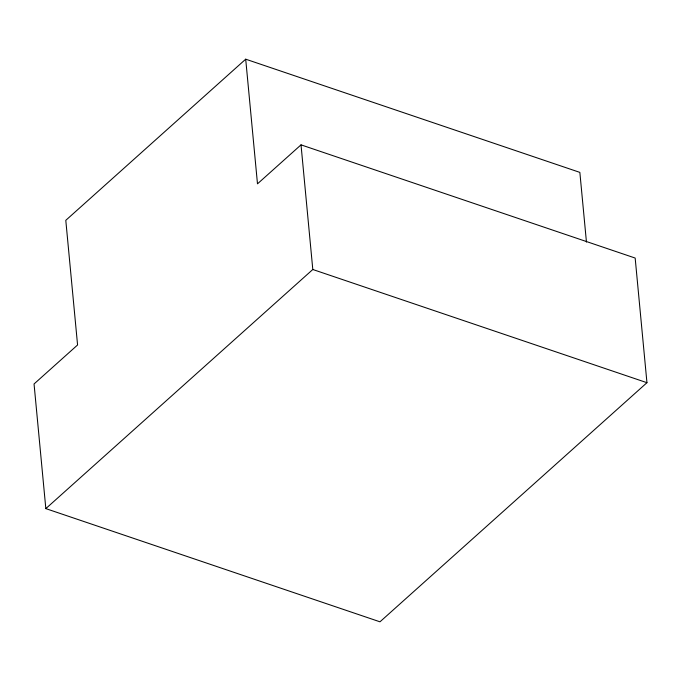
<?xml version="1.0" encoding="UTF-8"?>
<svg xmlns="http://www.w3.org/2000/svg" width="681" height="681" viewBox="0 0 681 681"><rect width="100%" height="100%" fill="white"/><g stroke="black" fill="none" stroke-linecap="round" stroke-linejoin="round"><path stroke-width="1.02" d="M245.705 59.187L65.793 220.329L77.574 344.978L34.05 383.965L45.831 508.613L379.981 621.813L646.95 382.696L635.169 258.048L301.019 144.849L257.486 183.836L245.705 59.187L579.854 172.387L586.452 242.104M45.831 508.613L312.8 269.497L301.019 144.849M312.8 269.497L646.95 382.696"/></g></svg>
